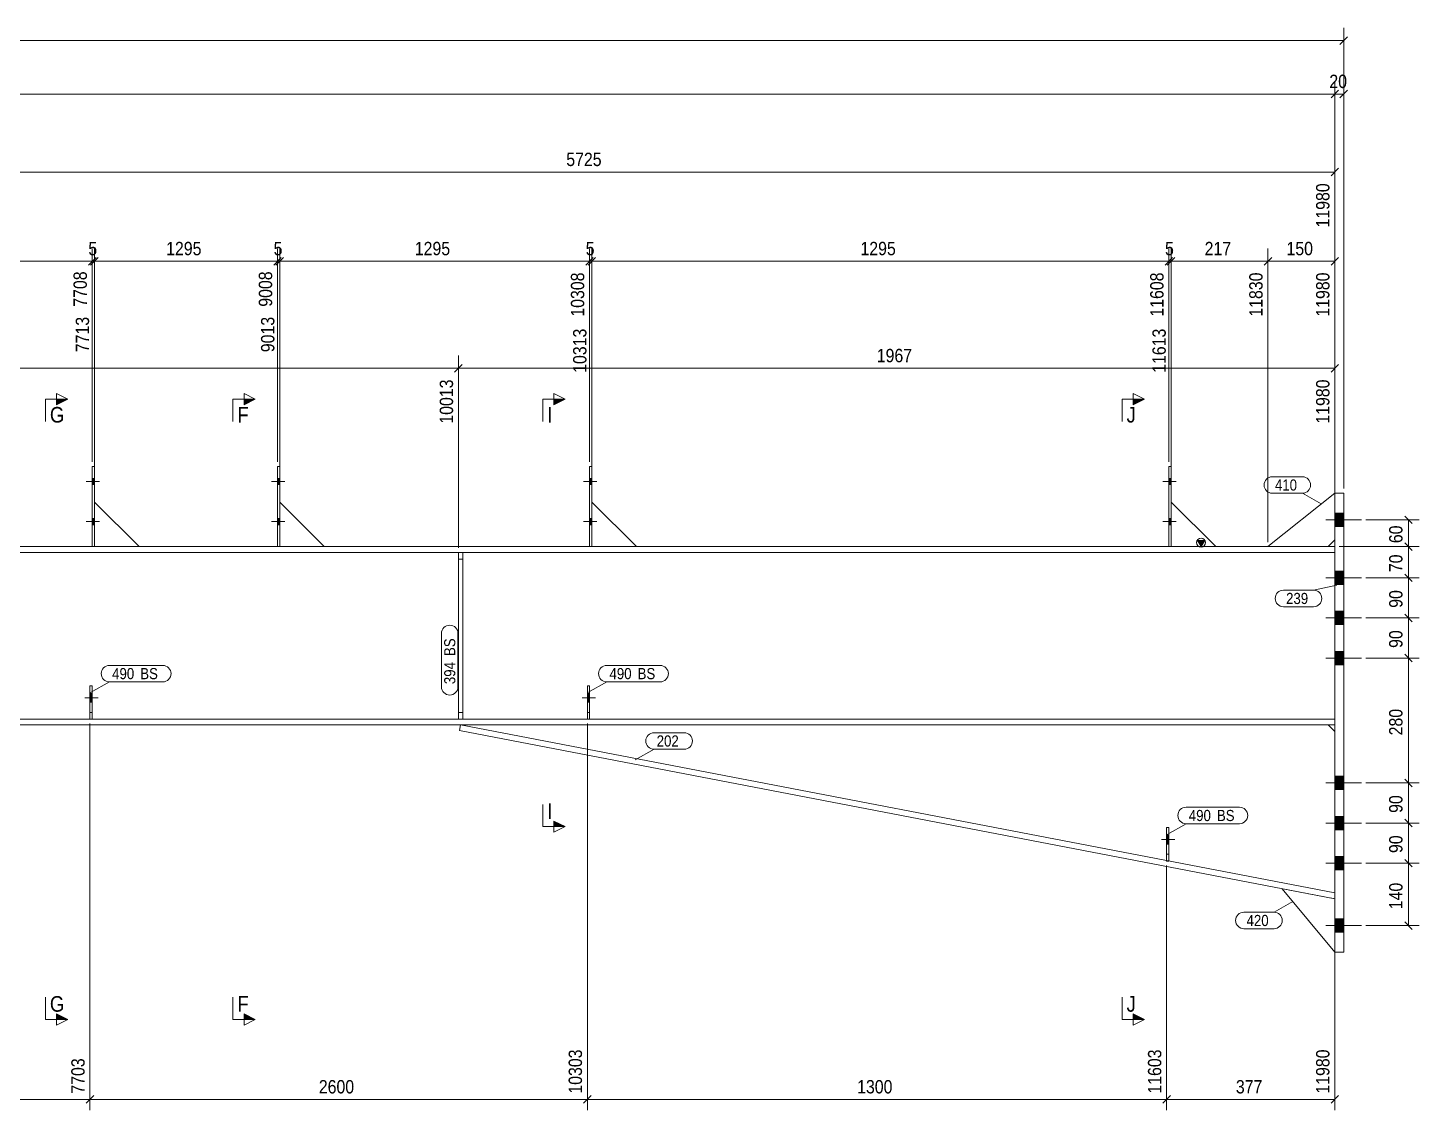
# Model space of a CAD drawing. Header units: millimetres. Extents: x 2 to 1174, y 1 to 825.
# Drawn here: x 636.3 to 948.5, y 312 to 554.8 of the extents above; entities that cross this region are included whole.
import ezdxf

# ---------------------------------------------------------------- set-up
doc = ezdxf.new("R2010")
doc.units = ezdxf.units.MM
for name, pattern in [('XKITLINE00', [0]), ('XKITLINE01', [4, 1, -1, 1, -1]), ('XKITLINE02', [4, 2, -2])]:
    doc.linetypes.add(name, pattern=pattern)
for name, color, linetype, lineweight in [('Bolt', 3, 'Continuous', 0), ('Dimensions', 7, 'Continuous', 0), ('Part', 2, 'Continuous', 0), ('PartMark', 7, 'Continuous', 0), ('Section', 6, 'Continuous', 0)]:
    doc.layers.add(name, color=color, linetype=linetype, lineweight=lineweight)
doc.styles.add('ARIAL', font='ARIAL.TTF')

# ---------------------------------------------------------------- blocks, each defined once
blk = doc.blocks.new('*A13')
at = {"layer": 'Bolt'}
for points in [[(762.31, 453.7), (762.81, 453.7), (762.81, 452.3), (762.31, 452.3)], [(762.31, 453.7), (762.81, 453.7), (762.81, 452.3), (762.31, 452.3)], [(762.31, 444.7), (762.81, 444.7), (762.81, 443.3), (762.31, 443.3)], [(762.31, 444.7), (762.81, 444.7), (762.81, 443.3), (762.31, 443.3)]]:
    blk.add_hatch(color=3, dxfattribs=at).paths.add_polyline_path(points, flags=17)
at = {"layer": 'Bolt', "color": 3, "linetype": 'XKITLINE00', "lineweight": 0}
for p, q in [((763.97, 453), (760.97, 453)), ((763.97, 453), (760.97, 453)), ((762.81, 453.7), (762.31, 453.7)), ((762.81, 453.7), (762.31, 453.7)), ((762.81, 452.3), (762.31, 452.3)), ((762.81, 452.3), (762.31, 452.3)), ((763.97, 444), (760.97, 444)), ((763.97, 444), (760.97, 444)), ((762.81, 444.7), (762.31, 444.7)), ((762.81, 444.7), (762.31, 444.7)), ((762.81, 443.3), (762.31, 443.3)), ((762.81, 443.3), (762.31, 443.3))]:
    blk.add_line(p, q, dxfattribs=at)
blk = doc.blocks.new('*A14')
at = {"layer": 'Bolt', "color": 3, "linetype": 'XKITLINE02', "lineweight": 0}
for p, q in [((893.66, 372.68), (890.66, 372.68)), ((892.31, 373.66), (891.81, 373.66)), ((892.31, 371.69), (891.81, 371.69))]:
    blk.add_line(p, q, dxfattribs=at)
blk = doc.blocks.new('*A15')
at = {"layer": 'Bolt'}
blk.add_hatch(color=3, dxfattribs=at).paths.add_polyline_path([(892.31, 371.69), (891.81, 371.69), (891.81, 373.66), (892.31, 373.66)], flags=17)
at = {"layer": 'Bolt', "color": 3, "linetype": 'XKITLINE00', "lineweight": 0}
for p, q in [((893.66, 372.68), (890.66, 372.68)), ((892.31, 373.66), (891.81, 373.66)), ((892.31, 371.69), (891.81, 371.69))]:
    blk.add_line(p, q, dxfattribs=at)
blk = doc.blocks.new('*A16')
at = {"layer": 'Bolt'}
for points in [[(892.31, 453.7), (892.81, 453.7), (892.81, 452.3), (892.31, 452.3)], [(892.31, 453.7), (892.81, 453.7), (892.81, 452.3), (892.31, 452.3)], [(892.31, 444.7), (892.81, 444.7), (892.81, 443.3), (892.31, 443.3)], [(892.31, 444.7), (892.81, 444.7), (892.81, 443.3), (892.31, 443.3)]]:
    blk.add_hatch(color=3, dxfattribs=at).paths.add_polyline_path(points, flags=17)
at = {"layer": 'Bolt', "color": 3, "linetype": 'XKITLINE00', "lineweight": 0}
for p, q in [((893.97, 453), (890.97, 453)), ((893.97, 453), (890.97, 453)), ((892.81, 453.7), (892.31, 453.7)), ((892.81, 453.7), (892.31, 453.7)), ((892.81, 452.3), (892.31, 452.3)), ((892.81, 452.3), (892.31, 452.3)), ((893.97, 444), (890.97, 444)), ((893.97, 444), (890.97, 444)), ((892.81, 444.7), (892.31, 444.7)), ((892.81, 444.7), (892.31, 444.7)), ((892.81, 443.3), (892.31, 443.3)), ((892.81, 443.3), (892.31, 443.3))]:
    blk.add_line(p, q, dxfattribs=at)
blk = doc.blocks.new('*A18')
at = {"layer": 'Part'}
blk.add_hatch(color=2, dxfattribs=at).paths.add_polyline_path([(898.74, 439.8), (900.34, 439.8), (899.54, 438.4)], flags=17)
at = {"layer": 'Part', "color": 2, "linetype": 'XKITLINE00', "lineweight": 0}
for p, q in [((676.2, 438.4), (634.4, 438.4)), ((717.78, 438.4), (676.3, 438.4)), ((929.54, 438.4), (717.88, 438.4)), ((899.54, 438.4), (898.74, 439.8)), ((898.74, 439.8), (900.34, 439.8)), ((900.34, 439.8), (899.54, 438.4)), ((676.2, 437.1), (634.4, 437.1)), ((717.78, 437.1), (676.3, 437.1)), ((929.54, 437.1), (717.88, 437.1)), ((634.4, 399.7), (676.2, 399.7)), ((676.3, 399.7), (717.78, 399.7)), ((717.88, 399.7), (929.54, 399.7)), ((634.4, 398.4), (676.2, 398.4)), ((676.3, 398.4), (717.78, 398.4)), ((717.88, 398.4), (929.54, 398.4))]:
    blk.add_line(p, q, dxfattribs=at)
at = {"layer": 'Part', "color": 7, "linetype": 'XKITLINE01', "lineweight": 0}
blk.add_line((929.54, 398.4), (929.54, 438.4), dxfattribs=at)
at = {"layer": 'Part', "color": 2, "linetype": 'XKITLINE00', "lineweight": 0}
blk.add_circle((899.54, 439.3), 1, dxfattribs=at)
blk = doc.blocks.new('*A19')
at = {"layer": 'Part', "color": 2, "linetype": 'XKITLINE00', "lineweight": 0}
for p, q in [((929.54, 450.4), (929.54, 347.4)), ((931.54, 450.4), (929.54, 450.4)), ((931.54, 347.4), (931.54, 450.4)), ((929.54, 347.4), (931.54, 347.4))]:
    blk.add_line(p, q, dxfattribs=at)
blk = doc.blocks.new('*A20')
at = {"layer": 'Part', "color": 2, "linetype": 'XKITLINE00', "lineweight": 0}
blk.add_line((917.76, 361.66), (929.54, 347.4), dxfattribs=at)
at = {"layer": 'Part', "color": 7, "linetype": 'XKITLINE01', "lineweight": 0}
for p, q in [((929.54, 359.4), (917.76, 361.66)), ((929.54, 347.4), (929.54, 359.4))]:
    blk.add_line(p, q, dxfattribs=at)
blk = doc.blocks.new('*A37')
at = {"layer": 'Part', "color": 7, "linetype": 'XKITLINE01', "lineweight": 0}
for p, q in [((650.2, 407.2), (650.2, 399.7)), ((650.7, 407.2), (650.2, 407.2)), ((650.7, 399.7), (650.7, 407.2)), ((650.2, 401.2), (650.7, 401.2)), ((650.2, 399.7), (650.7, 399.7))]:
    blk.add_line(p, q, dxfattribs=at)
blk = doc.blocks.new('*A38')
at = {"layer": 'Part', "color": 2, "linetype": 'XKITLINE00', "lineweight": 0}
for p, q in [((650.2, 399.7), (650.2, 407.2)), ((650.2, 407.2), (650.7, 407.2)), ((650.7, 407.2), (650.7, 399.7))]:
    blk.add_line(p, q, dxfattribs=at)
at = {"layer": 'Part', "color": 7, "linetype": 'XKITLINE01', "lineweight": 0}
for p, q in [((650.2, 401.2), (650.7, 401.2)), ((650.7, 399.7), (650.2, 399.7))]:
    blk.add_line(p, q, dxfattribs=at)
blk = doc.blocks.new('*A39')
at = {"layer": 'Part', "color": 2, "linetype": 'XKITLINE00', "lineweight": 0}
blk.add_line((661.2, 438.4), (651.2, 448.4), dxfattribs=at)
at = {"layer": 'Part', "color": 7, "linetype": 'XKITLINE01', "lineweight": 0}
for p, q in [((651.2, 448.4), (651.2, 438.4)), ((651.2, 438.4), (661.2, 438.4))]:
    blk.add_line(p, q, dxfattribs=at)
blk = doc.blocks.new('*A40')
at = {"layer": 'Part', "color": 2, "linetype": 'XKITLINE00', "lineweight": 0}
for p, q in [((650.7, 456.4), (651.2, 456.4)), ((650.7, 456.4), (650.7, 438.4)), ((651.2, 456.4), (651.2, 438.4))]:
    blk.add_line(p, q, dxfattribs=at)
at = {"layer": 'Part', "color": 7, "linetype": 'XKITLINE01', "lineweight": 0}
blk.add_line((651.2, 438.4), (650.7, 438.4), dxfattribs=at)
blk = doc.blocks.new('*A41')
at = {"layer": 'Part', "color": 2, "linetype": 'XKITLINE00', "lineweight": 0}
blk.add_line((702.78, 438.4), (692.78, 448.4), dxfattribs=at)
at = {"layer": 'Part', "color": 7, "linetype": 'XKITLINE01', "lineweight": 0}
for p, q in [((692.78, 448.4), (692.78, 438.4)), ((692.78, 438.4), (702.78, 438.4))]:
    blk.add_line(p, q, dxfattribs=at)
blk = doc.blocks.new('*A42')
at = {"layer": 'Part', "color": 2, "linetype": 'XKITLINE00', "lineweight": 0}
for p, q in [((692.28, 456.4), (692.78, 456.4)), ((692.28, 456.4), (692.28, 438.4)), ((692.78, 456.4), (692.78, 438.4))]:
    blk.add_line(p, q, dxfattribs=at)
at = {"layer": 'Part', "color": 7, "linetype": 'XKITLINE01', "lineweight": 0}
blk.add_line((692.78, 438.4), (692.28, 438.4), dxfattribs=at)
blk = doc.blocks.new('*A43')
at = {"layer": 'Part', "color": 7, "linetype": 'XKITLINE01', "lineweight": 0}
for p, q in [((761.81, 407.2), (761.81, 399.7)), ((762.31, 407.2), (761.81, 407.2)), ((762.31, 399.7), (762.31, 407.2)), ((761.81, 401.2), (762.31, 401.2)), ((761.81, 399.7), (762.31, 399.7))]:
    blk.add_line(p, q, dxfattribs=at)
blk = doc.blocks.new('*A44')
at = {"layer": 'Part', "color": 2, "linetype": 'XKITLINE00', "lineweight": 0}
for p, q in [((761.81, 399.7), (761.81, 407.2)), ((761.81, 407.2), (762.31, 407.2)), ((762.31, 407.2), (762.31, 399.7))]:
    blk.add_line(p, q, dxfattribs=at)
at = {"layer": 'Part', "color": 7, "linetype": 'XKITLINE01', "lineweight": 0}
for p, q in [((761.81, 401.2), (762.31, 401.2)), ((762.31, 399.7), (761.81, 399.7))]:
    blk.add_line(p, q, dxfattribs=at)
blk = doc.blocks.new('*A45')
at = {"layer": 'Part', "color": 2, "linetype": 'XKITLINE00', "lineweight": 0}
blk.add_line((772.81, 438.4), (762.81, 448.4), dxfattribs=at)
at = {"layer": 'Part', "color": 7, "linetype": 'XKITLINE01', "lineweight": 0}
for p, q in [((762.81, 448.4), (762.81, 438.4)), ((762.81, 438.4), (772.81, 438.4))]:
    blk.add_line(p, q, dxfattribs=at)
blk = doc.blocks.new('*A46')
at = {"layer": 'Part', "color": 2, "linetype": 'XKITLINE00', "lineweight": 0}
for p, q in [((762.31, 456.4), (762.81, 456.4)), ((762.31, 456.4), (762.31, 438.4)), ((762.81, 456.4), (762.81, 438.4))]:
    blk.add_line(p, q, dxfattribs=at)
at = {"layer": 'Part', "color": 7, "linetype": 'XKITLINE01', "lineweight": 0}
blk.add_line((762.81, 438.4), (762.31, 438.4), dxfattribs=at)
blk = doc.blocks.new('*A47')
at = {"layer": 'Part', "color": 7, "linetype": 'XKITLINE01', "lineweight": 0}
for p, q in [((891.81, 375.38), (891.81, 367.88)), ((892.31, 375.38), (891.81, 375.38)), ((892.31, 367.88), (892.31, 375.38)), ((891.81, 369.38), (892.31, 369.38)), ((891.81, 367.88), (892.31, 367.88))]:
    blk.add_line(p, q, dxfattribs=at)
blk = doc.blocks.new('*A48')
at = {"layer": 'Part', "color": 2, "linetype": 'XKITLINE00', "lineweight": 0}
for p, q in [((892.31, 375.38), (891.81, 375.38)), ((891.81, 375.38), (891.81, 367.97)), ((892.31, 375.38), (892.31, 367.88))]:
    blk.add_line(p, q, dxfattribs=at)
at = {"layer": 'Part', "color": 7, "linetype": 'XKITLINE01', "lineweight": 0}
for p, q in [((891.81, 369.38), (892.31, 369.38)), ((891.81, 367.88), (891.81, 367.97)), ((892.31, 367.88), (891.81, 367.88))]:
    blk.add_line(p, q, dxfattribs=at)
blk = doc.blocks.new('*A49')
at = {"layer": 'Part', "color": 2, "linetype": 'XKITLINE00', "lineweight": 0}
blk.add_line((902.81, 438.4), (892.81, 448.4), dxfattribs=at)
at = {"layer": 'Part', "color": 7, "linetype": 'XKITLINE01', "lineweight": 0}
for p, q in [((892.81, 448.4), (892.81, 438.4)), ((892.81, 438.4), (902.81, 438.4))]:
    blk.add_line(p, q, dxfattribs=at)
blk = doc.blocks.new('*A50')
at = {"layer": 'Part', "color": 2, "linetype": 'XKITLINE00', "lineweight": 0}
for p, q in [((892.31, 456.4), (892.81, 456.4)), ((892.31, 456.4), (892.31, 438.4)), ((892.81, 456.4), (892.81, 438.4))]:
    blk.add_line(p, q, dxfattribs=at)
at = {"layer": 'Part', "color": 7, "linetype": 'XKITLINE01', "lineweight": 0}
blk.add_line((892.81, 438.4), (892.31, 438.4), dxfattribs=at)
blk = doc.blocks.new('*A51')
at = {"layer": 'Part', "color": 7, "linetype": 'XKITLINE01', "lineweight": 0}
for p, q in [((732.88, 399.7), (732.88, 437.1)), ((732.88, 437.1), (733.88, 437.1)), ((732.88, 435.6), (733.88, 435.6)), ((733.88, 437.1), (733.88, 399.7)), ((733.88, 401.2), (732.88, 401.2)), ((733.88, 399.7), (732.88, 399.7))]:
    blk.add_line(p, q, dxfattribs=at)
blk = doc.blocks.new('*A52')
at = {"layer": 'Part', "color": 2, "linetype": 'XKITLINE00', "lineweight": 0}
for p, q in [((732.88, 399.7), (732.88, 437.1)), ((733.88, 399.7), (733.88, 437.1))]:
    blk.add_line(p, q, dxfattribs=at)
at = {"layer": 'Part', "color": 7, "linetype": 'XKITLINE01', "lineweight": 0}
for p, q in [((732.88, 437.1), (733.88, 437.1)), ((732.88, 435.6), (733.88, 435.6)), ((732.88, 401.2), (733.88, 401.2)), ((732.88, 399.7), (733.88, 399.7))]:
    blk.add_line(p, q, dxfattribs=at)
blk = doc.blocks.new('*A53')
at = {"layer": 'Part', "color": 2, "linetype": 'XKITLINE00', "lineweight": 0}
for p, q in [((733.37, 398.4), (733.13, 397.12)), ((929.54, 359.4), (733.13, 397.12)), ((929.54, 360.72), (733.37, 398.4)), ((929.54, 396.94), (928.08, 398.4))]:
    blk.add_line(p, q, dxfattribs=at)
at = {"layer": 'Part', "color": 7, "linetype": 'XKITLINE01', "lineweight": 0}
for p, q in [((733.37, 398.4), (928.08, 398.4)), ((929.54, 396.94), (929.54, 359.4))]:
    blk.add_line(p, q, dxfattribs=at)
blk = doc.blocks.new('*A54')
at = {"layer": 'Part', "color": 2, "linetype": 'XKITLINE00', "lineweight": 0}
for p, q in [((929.54, 450.4), (914.54, 438.4)), ((928.04, 438.4), (929.54, 439.9))]:
    blk.add_line(p, q, dxfattribs=at)
at = {"layer": 'Part', "color": 7, "linetype": 'XKITLINE01', "lineweight": 0}
for p, q in [((929.54, 439.9), (929.54, 450.4)), ((914.54, 438.4), (928.04, 438.4))]:
    blk.add_line(p, q, dxfattribs=at)
blk = doc.blocks.new('*A62')
at = {"layer": 'Bolt'}
for points in [[(931.54, 442.9), (929.54, 442.9), (929.54, 445.9), (931.54, 445.9)], [(931.54, 442.9), (929.54, 442.9), (929.54, 445.9), (931.54, 445.9)], [(931.54, 429.9), (929.54, 429.9), (929.54, 432.9), (931.54, 432.9)], [(931.54, 429.9), (929.54, 429.9), (929.54, 432.9), (931.54, 432.9)], [(931.54, 420.9), (929.54, 420.9), (929.54, 423.9), (931.54, 423.9)], [(931.54, 420.9), (929.54, 420.9), (929.54, 423.9), (931.54, 423.9)], [(931.54, 411.9), (929.54, 411.9), (929.54, 414.9), (931.54, 414.9)], [(931.54, 411.9), (929.54, 411.9), (929.54, 414.9), (931.54, 414.9)], [(931.54, 383.9), (929.54, 383.9), (929.54, 386.9), (931.54, 386.9)], [(931.54, 383.9), (929.54, 383.9), (929.54, 386.9), (931.54, 386.9)], [(931.54, 374.9), (929.54, 374.9), (929.54, 377.9), (931.54, 377.9)], [(931.54, 374.9), (929.54, 374.9), (929.54, 377.9), (931.54, 377.9)], [(931.54, 365.9), (929.54, 365.9), (929.54, 368.9), (931.54, 368.9)], [(931.54, 365.9), (929.54, 365.9), (929.54, 368.9), (931.54, 368.9)], [(931.54, 351.9), (929.54, 351.9), (929.54, 354.9), (931.54, 354.9)], [(931.54, 351.9), (929.54, 351.9), (929.54, 354.9), (931.54, 354.9)]]:
    blk.add_hatch(color=3, dxfattribs=at).paths.add_polyline_path(points, flags=17)
at = {"layer": 'Bolt', "color": 3, "linetype": 'XKITLINE00', "lineweight": 0}
for p, q in [((927.54, 444.4), (935.54, 444.4)), ((927.54, 444.4), (935.54, 444.4)), ((929.54, 445.9), (931.54, 445.9)), ((929.54, 445.9), (931.54, 445.9)), ((929.54, 442.9), (931.54, 442.9)), ((929.54, 442.9), (931.54, 442.9)), ((927.54, 431.4), (935.54, 431.4)), ((927.54, 431.4), (935.54, 431.4)), ((929.54, 432.9), (931.54, 432.9)), ((929.54, 432.9), (931.54, 432.9)), ((929.54, 429.9), (931.54, 429.9)), ((929.54, 429.9), (931.54, 429.9)), ((927.54, 422.4), (935.54, 422.4)), ((927.54, 422.4), (935.54, 422.4)), ((929.54, 423.9), (931.54, 423.9)), ((929.54, 423.9), (931.54, 423.9)), ((929.54, 420.9), (931.54, 420.9)), ((929.54, 420.9), (931.54, 420.9)), ((927.54, 413.4), (935.54, 413.4)), ((927.54, 413.4), (935.54, 413.4)), ((929.54, 414.9), (931.54, 414.9)), ((929.54, 414.9), (931.54, 414.9)), ((929.54, 411.9), (931.54, 411.9)), ((929.54, 411.9), (931.54, 411.9)), ((927.54, 385.4), (935.54, 385.4)), ((927.54, 385.4), (935.54, 385.4)), ((929.54, 386.9), (931.54, 386.9)), ((929.54, 386.9), (931.54, 386.9)), ((929.54, 383.9), (931.54, 383.9)), ((929.54, 383.9), (931.54, 383.9)), ((929.54, 377.9), (931.54, 377.9)), ((929.54, 377.9), (931.54, 377.9)), ((927.54, 376.4), (935.54, 376.4)), ((927.54, 376.4), (935.54, 376.4)), ((929.54, 374.9), (931.54, 374.9)), ((929.54, 374.9), (931.54, 374.9)), ((929.54, 368.9), (931.54, 368.9)), ((929.54, 368.9), (931.54, 368.9)), ((927.54, 367.4), (935.54, 367.4)), ((927.54, 367.4), (935.54, 367.4)), ((929.54, 365.9), (931.54, 365.9)), ((929.54, 365.9), (931.54, 365.9)), ((927.54, 353.4), (935.54, 353.4)), ((927.54, 353.4), (935.54, 353.4)), ((929.54, 354.9), (931.54, 354.9)), ((929.54, 354.9), (931.54, 354.9)), ((929.54, 351.9), (931.54, 351.9)), ((929.54, 351.9), (931.54, 351.9))]:
    blk.add_line(p, q, dxfattribs=at)
blk = doc.blocks.new('*A74')
at = {"layer": 'Bolt', "color": 3, "linetype": 'XKITLINE02', "lineweight": 0}
for p, q in [((652.05, 404.5), (649.05, 404.5)), ((650.7, 405.48), (650.2, 405.48)), ((650.7, 403.52), (650.2, 403.52))]:
    blk.add_line(p, q, dxfattribs=at)
blk = doc.blocks.new('*A75')
at = {"layer": 'Bolt'}
blk.add_hatch(color=3, dxfattribs=at).paths.add_polyline_path([(650.7, 403.52), (650.2, 403.52), (650.2, 405.48), (650.7, 405.48)], flags=17)
at = {"layer": 'Bolt', "color": 3, "linetype": 'XKITLINE00', "lineweight": 0}
for p, q in [((652.05, 404.5), (649.05, 404.5)), ((650.7, 405.48), (650.2, 405.48)), ((650.7, 403.52), (650.2, 403.52))]:
    blk.add_line(p, q, dxfattribs=at)
blk = doc.blocks.new('*A76')
at = {"layer": 'Bolt'}
for points in [[(650.7, 453.7), (651.2, 453.7), (651.2, 452.3), (650.7, 452.3)], [(650.7, 453.7), (651.2, 453.7), (651.2, 452.3), (650.7, 452.3)], [(650.7, 444.7), (651.2, 444.7), (651.2, 443.3), (650.7, 443.3)], [(650.7, 444.7), (651.2, 444.7), (651.2, 443.3), (650.7, 443.3)]]:
    blk.add_hatch(color=3, dxfattribs=at).paths.add_polyline_path(points, flags=17)
at = {"layer": 'Bolt', "color": 3, "linetype": 'XKITLINE00', "lineweight": 0}
for p, q in [((652.36, 453), (649.36, 453)), ((652.36, 453), (649.36, 453)), ((651.2, 453.7), (650.7, 453.7)), ((651.2, 453.7), (650.7, 453.7)), ((651.2, 452.3), (650.7, 452.3)), ((651.2, 452.3), (650.7, 452.3)), ((652.36, 444), (649.36, 444)), ((652.36, 444), (649.36, 444)), ((651.2, 444.7), (650.7, 444.7)), ((651.2, 444.7), (650.7, 444.7)), ((651.2, 443.3), (650.7, 443.3)), ((651.2, 443.3), (650.7, 443.3))]:
    blk.add_line(p, q, dxfattribs=at)
blk = doc.blocks.new('*A77')
at = {"layer": 'Bolt'}
for points in [[(692.28, 453.7), (692.78, 453.7), (692.78, 452.3), (692.28, 452.3)], [(692.28, 453.7), (692.78, 453.7), (692.78, 452.3), (692.28, 452.3)], [(692.28, 444.7), (692.78, 444.7), (692.78, 443.3), (692.28, 443.3)], [(692.28, 444.7), (692.78, 444.7), (692.78, 443.3), (692.28, 443.3)]]:
    blk.add_hatch(color=3, dxfattribs=at).paths.add_polyline_path(points, flags=17)
at = {"layer": 'Bolt', "color": 3, "linetype": 'XKITLINE00', "lineweight": 0}
for p, q in [((693.94, 453), (690.94, 453)), ((693.94, 453), (690.94, 453)), ((692.78, 453.7), (692.28, 453.7)), ((692.78, 453.7), (692.28, 453.7)), ((692.78, 452.3), (692.28, 452.3)), ((692.78, 452.3), (692.28, 452.3)), ((693.94, 444), (690.94, 444)), ((693.94, 444), (690.94, 444)), ((692.78, 444.7), (692.28, 444.7)), ((692.78, 444.7), (692.28, 444.7)), ((692.78, 443.3), (692.28, 443.3)), ((692.78, 443.3), (692.28, 443.3))]:
    blk.add_line(p, q, dxfattribs=at)
blk = doc.blocks.new('*A78')
at = {"layer": 'Bolt', "color": 3, "linetype": 'XKITLINE02', "lineweight": 0}
for p, q in [((763.66, 404.5), (760.66, 404.5)), ((762.31, 405.48), (761.81, 405.48)), ((762.31, 403.52), (761.81, 403.52))]:
    blk.add_line(p, q, dxfattribs=at)
blk = doc.blocks.new('*A79')
at = {"layer": 'Bolt'}
blk.add_hatch(color=3, dxfattribs=at).paths.add_polyline_path([(762.31, 403.52), (761.81, 403.52), (761.81, 405.48), (762.31, 405.48)], flags=17)
at = {"layer": 'Bolt', "color": 3, "linetype": 'XKITLINE00', "lineweight": 0}
for p, q in [((763.66, 404.5), (760.66, 404.5)), ((762.31, 405.48), (761.81, 405.48)), ((762.31, 403.52), (761.81, 403.52))]:
    blk.add_line(p, q, dxfattribs=at)
blk = doc.blocks.new('*A225')
at = {"layer": 'Dimensions', "color": 7, "linetype": 'XKITLINE00', "lineweight": 0}
for p, q in [((932.39, 552.75), (930.69, 551.05)), ((931.54, 451.4), (931.54, 554.75)), ((95.02, 551.9), (931.54, 551.9))]:
    blk.add_line(p, q, dxfattribs=at)
at = {"layer": 'Dimensions', "color": 3}
blk.add_point((931.54, 551.9), dxfattribs=at)
blk = doc.blocks.new('*A231')
at = {"layer": 'Dimensions', "color": 7, "linetype": 'XKITLINE00', "lineweight": 0}
for p, q in [((930.39, 540.75), (928.69, 539.05)), ((929.54, 439.4), (929.54, 542.75)), ((106.08, 539.9), (929.54, 539.9))]:
    blk.add_line(p, q, dxfattribs=at)
at = {"layer": 'Dimensions', "color": 3}
blk.add_point((929.54, 539.9), dxfattribs=at)
blk = doc.blocks.new('*A232')
at = {"layer": 'Dimensions', "color": 7, "linetype": 'XKITLINE00', "lineweight": 0}
for p, q in [((732.88, 438.1), (732.88, 481.25)), ((929.54, 439.4), (929.54, 481.25)), ((733.73, 479.25), (732.03, 477.55)), ((732.88, 478.4), (929.54, 478.4)), ((930.39, 479.25), (928.69, 477.55))]:
    blk.add_line(p, q, dxfattribs=at)
at = {"layer": 'Dimensions', "color": 3}
for p in [(732.88, 478.4), (929.54, 478.4)]:
    blk.add_point(p, dxfattribs=at)
at = {"layer": 'Dimensions', "color": 3, "style": 'ARIAL', "width": 0.85}
blk.add_text('1967', height=3, dxfattribs=at).set_placement((826.76, 479.75))
blk.add_text('11980', height=3, rotation=90.0002, dxfattribs=at).set_placement((928.34, 465.97))
blk = doc.blocks.new('*A233')
at = {"layer": 'Dimensions', "color": 7, "linetype": 'XKITLINE00', "lineweight": 0}
for p, q in [((929.54, 439.4), (929.54, 525.25)), ((593.51, 522.4), (929.54, 522.4)), ((930.39, 523.25), (928.69, 521.55))]:
    blk.add_line(p, q, dxfattribs=at)
at = {"layer": 'Dimensions', "color": 3}
blk.add_point((929.54, 522.4), dxfattribs=at)
at = {"layer": 'Dimensions', "color": 3, "style": 'ARIAL', "width": 0.85}
blk.add_text('5725', height=3, dxfattribs=at).set_placement((757.08, 523.75))
blk.add_text('11980', height=3, rotation=90.0002, dxfattribs=at).set_placement((928.34, 509.97))
blk = doc.blocks.new('*A234')
at = {"layer": 'Dimensions', "color": 7, "linetype": 'XKITLINE00', "lineweight": 0}
for p, q in [((650.2, 398.7), (650.2, 312)), ((761.81, 398.7), (761.81, 312)), ((651.05, 315.25), (649.35, 313.55)), ((650.2, 314.4), (761.81, 314.4)), ((762.65, 315.25), (760.96, 313.55))]:
    blk.add_line(p, q, dxfattribs=at)
at = {"layer": 'Dimensions', "color": 3}
for p in [(650.2, 314.4), (761.81, 314.4)]:
    blk.add_point(p, dxfattribs=at)
at = {"layer": 'Dimensions', "color": 3, "style": 'ARIAL', "width": 0.85}
blk.add_text('10303', height=3, rotation=90.0002, dxfattribs=at).set_placement((760.61, 315.7))
blk.add_text('2600', height=3, dxfattribs=at).set_placement((701.55, 315.75))
blk = doc.blocks.new('*A235')
at = {"layer": 'Dimensions', "color": 7, "linetype": 'XKITLINE00', "lineweight": 0}
for p, q in [((693.63, 503.25), (691.93, 501.55)), ((692.78, 449.4), (692.78, 505.25)), ((763.15, 503.25), (761.46, 501.55)), ((762.31, 457.4), (762.31, 505.25)), ((692.78, 502.4), (762.31, 502.4))]:
    blk.add_line(p, q, dxfattribs=at)
at = {"layer": 'Dimensions', "color": 3}
for p in [(692.78, 502.4), (762.31, 502.4)]:
    blk.add_point(p, dxfattribs=at)
at = {"layer": 'Dimensions', "color": 3, "style": 'ARIAL', "width": 0.85}
blk.add_text('1295', height=3, dxfattribs=at).set_placement((723.09, 503.75))
blk.add_text('10308', height=3, rotation=90.0002, dxfattribs=at).set_placement((761.11, 489.97))
blk = doc.blocks.new('*A236')
at = {"layer": 'Dimensions', "color": 7, "linetype": 'XKITLINE00', "lineweight": 0}
for p, q in [((930.54, 438.4), (948.48, 438.4)), ((945.23, 439.25), (946.92, 437.55)), ((946.08, 431.4), (946.08, 438.4)), ((936.54, 431.4), (948.48, 431.4)), ((945.23, 432.25), (946.92, 430.55))]:
    blk.add_line(p, q, dxfattribs=at)
at = {"layer": 'Dimensions', "color": 3}
for p in [(946.08, 438.4), (946.08, 431.4)]:
    blk.add_point(p, dxfattribs=at)
at = {"layer": 'Dimensions', "color": 3, "style": 'ARIAL', "width": 0.85}
blk.add_text('70', height=3, rotation=90.0002, dxfattribs=at).set_placement((944.73, 432.67))
blk = doc.blocks.new('*A237')
at = {"layer": 'Dimensions', "color": 7, "linetype": 'XKITLINE00', "lineweight": 0}
for p, q in [((936.54, 444.4), (948.48, 444.4)), ((945.23, 445.25), (946.92, 443.55)), ((946.08, 438.4), (946.08, 444.4)), ((930.54, 438.4), (948.48, 438.4)), ((945.23, 439.25), (946.92, 437.55))]:
    blk.add_line(p, q, dxfattribs=at)
at = {"layer": 'Dimensions', "color": 3}
for p in [(946.08, 444.4), (946.08, 438.4)]:
    blk.add_point(p, dxfattribs=at)
at = {"layer": 'Dimensions', "color": 3, "style": 'ARIAL', "width": 0.85}
blk.add_text('60', height=3, rotation=90.0002, dxfattribs=at).set_placement((944.73, 439.17))
blk = doc.blocks.new('*A243')
at = {"layer": 'PartMark', "color": 7, "linetype": 'XKITLINE00', "lineweight": 0}
for p, q in [((915.51, 454.06), (922.27, 454.06)), ((915.51, 450.36), (922.27, 450.36)), ((926.51, 447.97), (922.27, 450.36))]:
    blk.add_line(p, q, dxfattribs=at)
for centre, start, end in [((915.51, 452.21), 90, 270), ((922.27, 452.21), 270, 90)]:
    blk.add_arc(centre, 1.85, start, end, dxfattribs=at)
at = {"layer": 'PartMark', "color": 3, "style": 'ARIAL', "width": 0.85}
blk.add_text('410', height=2.5, dxfattribs=at).set_placement((916.11, 450.96))
blk = doc.blocks.new('*A244')
at = {"layer": 'PartMark', "color": 7, "linetype": 'XKITLINE00', "lineweight": 0}
for p, q in [((776.77, 396.65), (783.54, 396.65)), ((772.53, 390.55), (776.77, 392.95)), ((776.77, 392.95), (783.54, 392.95))]:
    blk.add_line(p, q, dxfattribs=at)
for centre, start, end in [((776.77, 394.8), 90, 270), ((783.54, 394.8), 270, 90)]:
    blk.add_arc(centre, 1.85, start, end, dxfattribs=at)
at = {"layer": 'PartMark', "color": 3, "style": 'ARIAL', "width": 0.85}
blk.add_text('202', height=2.5, dxfattribs=at).set_placement((777.37, 393.55))
blk = doc.blocks.new('*A245')
at = {"layer": 'PartMark', "color": 7, "linetype": 'XKITLINE00', "lineweight": 0}
for p, q in [((909.14, 356.39), (915.9, 356.39)), ((920.14, 358.78), (915.9, 356.39)), ((909.14, 352.69), (915.9, 352.69))]:
    blk.add_line(p, q, dxfattribs=at)
for centre, start, end in [((909.14, 354.54), 90, 270), ((915.9, 354.54), 270, 90)]:
    blk.add_arc(centre, 1.85, start, end, dxfattribs=at)
at = {"layer": 'PartMark', "color": 3, "style": 'ARIAL', "width": 0.85}
blk.add_text('420', height=2.5, dxfattribs=at).set_placement((909.74, 353.29))
blk = doc.blocks.new('*A246')
at = {"layer": 'PartMark', "color": 7, "linetype": 'XKITLINE00', "lineweight": 0}
for p, q in [((918.01, 428.62), (924.78, 428.62)), ((929.97, 429.77), (924.78, 428.62)), ((918.01, 424.92), (924.78, 424.92))]:
    blk.add_line(p, q, dxfattribs=at)
for centre, start, end in [((918.01, 426.77), 90, 270), ((924.78, 426.77), 270, 90)]:
    blk.add_arc(centre, 1.85, start, end, dxfattribs=at)
at = {"layer": 'PartMark', "color": 3, "style": 'ARIAL', "width": 0.85}
blk.add_text('239', height=2.5, dxfattribs=at).set_placement((918.61, 425.52))
blk = doc.blocks.new('*A250')
at = {"layer": 'PartMark', "color": 7, "linetype": 'XKITLINE00', "lineweight": 0}
for p, q in [((896.18, 379.94), (908.14, 379.94)), ((891.93, 373.85), (896.18, 376.24)), ((896.18, 376.24), (908.14, 376.24))]:
    blk.add_line(p, q, dxfattribs=at)
for centre, start, end in [((896.18, 378.09), 90, 270), ((908.14, 378.09), 270, 90)]:
    blk.add_arc(centre, 1.85, start, end, dxfattribs=at)
at = {"layer": 'PartMark', "color": 3, "style": 'ARIAL', "width": 0.85}
for s, p in [('490', (896.78, 376.84)), ('BS', (903.09, 376.84))]:
    blk.add_text(s, height=2.5, dxfattribs=at).set_placement(p)
blk = doc.blocks.new('*A251')
at = {"layer": 'PartMark', "color": 7, "linetype": 'XKITLINE00', "lineweight": 0}
for p, q in [((766.18, 411.76), (778.14, 411.76)), ((761.93, 405.67), (766.18, 408.06)), ((766.18, 408.06), (778.14, 408.06))]:
    blk.add_line(p, q, dxfattribs=at)
for centre, start, end in [((766.18, 409.91), 90, 270), ((778.14, 409.91), 270, 90)]:
    blk.add_arc(centre, 1.85, start, end, dxfattribs=at)
at = {"layer": 'PartMark', "color": 3, "style": 'ARIAL', "width": 0.85}
for s, p in [('490', (766.78, 408.66)), ('BS', (773.09, 408.66))]:
    blk.add_text(s, height=2.5, dxfattribs=at).set_placement(p)
blk = doc.blocks.new('*A252')
at = {"layer": 'PartMark', "color": 7, "linetype": 'XKITLINE00', "lineweight": 0}
for p, q in [((729.08, 406.95), (729.08, 418.91)), ((732.78, 406.95), (732.78, 418.91))]:
    blk.add_line(p, q, dxfattribs=at)
for centre, start, end in [((730.93, 418.91), 0, 180), ((730.93, 406.95), 180, 0)]:
    blk.add_arc(centre, 1.85, start, end, dxfattribs=at)
at = {"layer": 'PartMark', "color": 3, "style": 'ARIAL', "width": 0.85}
for s, p in [('BS', (732.18, 413.86)), ('394', (732.18, 407.55))]:
    blk.add_text(s, height=2.5, rotation=90.0002, dxfattribs=at).set_placement(p)
blk = doc.blocks.new('*A253')
at = {"layer": 'PartMark', "color": 7, "linetype": 'XKITLINE00', "lineweight": 0}
for p, q in [((654.57, 411.76), (666.53, 411.76)), ((650.33, 405.67), (654.57, 408.06)), ((654.57, 408.06), (666.53, 408.06))]:
    blk.add_line(p, q, dxfattribs=at)
for centre, start, end in [((654.57, 409.91), 90, 270), ((666.53, 409.91), 270, 90)]:
    blk.add_arc(centre, 1.85, start, end, dxfattribs=at)
at = {"layer": 'PartMark', "color": 3, "style": 'ARIAL', "width": 0.85}
for s, p in [('490', (655.17, 408.66)), ('BS', (661.48, 408.66))]:
    blk.add_text(s, height=2.5, dxfattribs=at).set_placement(p)
blk = doc.blocks.new('*A262')
at = {"layer": 'Section'}
for points in [[(884.31, 471.47), (886.81, 471.47), (884.31, 470.22)], [(884.31, 333.58), (886.81, 332.33), (884.31, 332.33)]]:
    blk.add_hatch(color=3, dxfattribs=at).paths.add_polyline_path(points, flags=17)
at = {"layer": 'Section', "color": 1, "linetype": 'XKITLINE00', "lineweight": 0}
for p, q in [((881.81, 471.47), (881.81, 466.47)), ((881.81, 471.47), (886.81, 471.47)), ((881.81, 332.33), (881.81, 337.33)), ((881.81, 332.33), (886.81, 332.33))]:
    blk.add_line(p, q, dxfattribs=at)
at = {"layer": 'Section', "color": 3, "linetype": 'XKITLINE00', "lineweight": 0}
for p, q in [((884.31, 470.22), (884.31, 472.72)), ((884.31, 472.72), (886.81, 471.47)), ((886.81, 471.47), (884.31, 470.22)), ((886.81, 332.33), (884.31, 333.58)), ((884.31, 333.58), (884.31, 331.08)), ((886.81, 332.33), (884.31, 331.08))]:
    blk.add_line(p, q, dxfattribs=at)
at = {"layer": 'Section', "color": 7, "style": 'ARIAL', "width": 0.85}
for p in [(882.81, 466.22), (882.81, 334.08)]:
    blk.add_text('J', height=3.5, dxfattribs=at).set_placement(p)
blk = doc.blocks.new('*A264')
at = {"layer": 'Section'}
for points in [[(754.31, 471.47), (756.81, 471.47), (754.31, 470.22)], [(754.31, 376.84), (756.81, 375.59), (754.31, 375.59)]]:
    blk.add_hatch(color=3, dxfattribs=at).paths.add_polyline_path(points, flags=17)
at = {"layer": 'Section', "color": 1, "linetype": 'XKITLINE00', "lineweight": 0}
for p, q in [((751.81, 471.47), (751.81, 466.47)), ((751.81, 471.47), (756.81, 471.47)), ((751.81, 375.59), (751.81, 380.59)), ((751.81, 375.59), (756.81, 375.59))]:
    blk.add_line(p, q, dxfattribs=at)
at = {"layer": 'Section', "color": 3, "linetype": 'XKITLINE00', "lineweight": 0}
for p, q in [((754.31, 470.22), (754.31, 472.72)), ((754.31, 472.72), (756.81, 471.47)), ((756.81, 471.47), (754.31, 470.22)), ((756.81, 375.59), (754.31, 376.84)), ((754.31, 376.84), (754.31, 374.34)), ((756.81, 375.59), (754.31, 374.34))]:
    blk.add_line(p, q, dxfattribs=at)
at = {"layer": 'Section', "color": 7, "style": 'ARIAL', "width": 0.85}
for p in [(752.81, 466.22), (752.81, 377.34)]:
    blk.add_text('I', height=3.5, dxfattribs=at).set_placement(p)
blk = doc.blocks.new('*A265')
at = {"layer": 'Section'}
for points in [[(684.78, 471.47), (687.28, 471.47), (684.78, 470.22)], [(684.78, 333.58), (687.28, 332.33), (684.78, 332.33)]]:
    blk.add_hatch(color=3, dxfattribs=at).paths.add_polyline_path(points, flags=17)
at = {"layer": 'Section', "color": 1, "linetype": 'XKITLINE00', "lineweight": 0}
for p, q in [((682.28, 471.47), (682.28, 466.47)), ((682.28, 471.47), (687.28, 471.47)), ((682.28, 332.33), (682.28, 337.33)), ((682.28, 332.33), (687.28, 332.33))]:
    blk.add_line(p, q, dxfattribs=at)
at = {"layer": 'Section', "color": 3, "linetype": 'XKITLINE00', "lineweight": 0}
for p, q in [((684.78, 470.22), (684.78, 472.72)), ((684.78, 472.72), (687.28, 471.47)), ((687.28, 471.47), (684.78, 470.22)), ((687.28, 332.33), (684.78, 333.58)), ((684.78, 333.58), (684.78, 331.08)), ((687.28, 332.33), (684.78, 331.08))]:
    blk.add_line(p, q, dxfattribs=at)
at = {"layer": 'Section', "color": 7, "style": 'ARIAL', "width": 0.85}
for p in [(683.28, 466.22), (683.28, 334.08)]:
    blk.add_text('F', height=3.5, dxfattribs=at).set_placement(p)
blk = doc.blocks.new('*A266')
at = {"layer": 'Section'}
for points in [[(642.7, 471.47), (645.2, 471.47), (642.7, 470.22)], [(642.7, 333.58), (645.2, 332.33), (642.7, 332.33)]]:
    blk.add_hatch(color=3, dxfattribs=at).paths.add_polyline_path(points, flags=17)
at = {"layer": 'Section', "color": 1, "linetype": 'XKITLINE00', "lineweight": 0}
for p, q in [((640.2, 471.47), (640.2, 466.47)), ((640.2, 471.47), (645.2, 471.47)), ((640.2, 332.33), (640.2, 337.33)), ((640.2, 332.33), (645.2, 332.33))]:
    blk.add_line(p, q, dxfattribs=at)
at = {"layer": 'Section', "color": 3, "linetype": 'XKITLINE00', "lineweight": 0}
for p, q in [((642.7, 470.22), (642.7, 472.72)), ((642.7, 472.72), (645.2, 471.47)), ((645.2, 471.47), (642.7, 470.22)), ((645.2, 332.33), (642.7, 333.58)), ((642.7, 333.58), (642.7, 331.08)), ((645.2, 332.33), (642.7, 331.08))]:
    blk.add_line(p, q, dxfattribs=at)
at = {"layer": 'Section', "color": 7, "style": 'ARIAL', "width": 0.85}
for p in [(641.2, 466.22), (641.2, 334.08)]:
    blk.add_text('G', height=3.5, dxfattribs=at).set_placement(p)
blk = doc.blocks.new('*A270')
at = {"layer": 'Dimensions', "color": 7, "linetype": 'XKITLINE00', "lineweight": 0}
for p, q in [((452.13, 438.1), (452.13, 481.25)), ((732.88, 438.1), (732.88, 481.25)), ((452.98, 479.25), (451.29, 477.55)), ((452.13, 478.4), (732.88, 478.4)), ((733.73, 479.25), (732.03, 477.55))]:
    blk.add_line(p, q, dxfattribs=at)
at = {"layer": 'Dimensions', "color": 3}
for p in [(452.13, 478.4), (732.88, 478.4)]:
    blk.add_point(p, dxfattribs=at)
at = {"layer": 'Dimensions', "color": 3, "style": 'ARIAL', "width": 0.85}
blk.add_text('6553', height=3, dxfattribs=at).set_placement((588.06, 479.75))
blk.add_text('10013', height=3, rotation=90.0002, dxfattribs=at).set_placement((731.68, 465.97))
blk = doc.blocks.new('*A277')
at = {"layer": 'Dimensions', "color": 7, "linetype": 'XKITLINE00', "lineweight": 0}
for p, q in [((525.61, 398.7), (525.61, 312)), ((650.2, 398.7), (650.2, 312)), ((526.46, 315.25), (524.77, 313.55)), ((525.61, 314.4), (650.2, 314.4)), ((651.05, 315.25), (649.35, 313.55))]:
    blk.add_line(p, q, dxfattribs=at)
at = {"layer": 'Dimensions', "color": 3}
for p in [(525.61, 314.4), (650.2, 314.4)]:
    blk.add_point(p, dxfattribs=at)
at = {"layer": 'Dimensions', "color": 3, "style": 'ARIAL', "width": 0.85}
blk.add_text('7703', height=3, rotation=90.0002, dxfattribs=at).set_placement((649, 315.7))
blk.add_text('2600', height=3, dxfattribs=at).set_placement((583.46, 315.75))
blk = doc.blocks.new('*A288')
at = {"layer": 'Dimensions', "color": 7, "linetype": 'XKITLINE00', "lineweight": 0}
for p, q in [((610.15, 503.25), (608.45, 501.55)), ((609.3, 449.4), (609.3, 505.25)), ((651.55, 503.25), (649.85, 501.55)), ((650.7, 457.4), (650.7, 505.25)), ((609.3, 502.4), (650.7, 502.4))]:
    blk.add_line(p, q, dxfattribs=at)
at = {"layer": 'Dimensions', "color": 3}
for p in [(609.3, 502.4), (650.7, 502.4)]:
    blk.add_point(p, dxfattribs=at)
at = {"layer": 'Dimensions', "color": 3, "style": 'ARIAL', "width": 0.85}
blk.add_text('1295', height=3, dxfattribs=at).set_placement((625.55, 503.75))
blk.add_text('7708', height=3, rotation=90.0002, dxfattribs=at).set_placement((649.5, 492.2))
blk = doc.blocks.new('*A289')
at = {"layer": 'Dimensions', "color": 7, "linetype": 'XKITLINE00', "lineweight": 0}
for p, q in [((651.55, 503.25), (649.85, 501.55)), ((652.05, 503.25), (650.35, 501.55)), ((650.7, 457.4), (650.7, 505.25)), ((651.2, 449.4), (651.2, 505.25)), ((650.7, 502.4), (651.2, 502.4))]:
    blk.add_line(p, q, dxfattribs=at)
at = {"layer": 'Dimensions', "color": 3}
for p in [(650.7, 502.4), (651.2, 502.4)]:
    blk.add_point(p, dxfattribs=at)
at = {"layer": 'Dimensions', "color": 3, "style": 'ARIAL', "width": 0.85}
blk.add_text('5', height=3, dxfattribs=at).set_placement((649.83, 503.75))
blk.add_text('7713', height=3, rotation=90.0002, dxfattribs=at).set_placement((650, 482))
blk = doc.blocks.new('*A290')
at = {"layer": 'Dimensions', "color": 7, "linetype": 'XKITLINE00', "lineweight": 0}
for p, q in [((652.05, 503.25), (650.35, 501.55)), ((651.2, 449.4), (651.2, 505.25)), ((693.13, 503.25), (691.43, 501.55)), ((692.28, 457.4), (692.28, 505.25)), ((651.2, 502.4), (692.28, 502.4))]:
    blk.add_line(p, q, dxfattribs=at)
at = {"layer": 'Dimensions', "color": 3}
for p in [(651.2, 502.4), (692.28, 502.4)]:
    blk.add_point(p, dxfattribs=at)
at = {"layer": 'Dimensions', "color": 3, "style": 'ARIAL', "width": 0.85}
blk.add_text('1295', height=3, dxfattribs=at).set_placement((667.29, 503.75))
blk.add_text('9008', height=3, rotation=90.0002, dxfattribs=at).set_placement((691.08, 492.2))
blk = doc.blocks.new('*A291')
at = {"layer": 'Dimensions', "color": 7, "linetype": 'XKITLINE00', "lineweight": 0}
for p, q in [((693.13, 503.25), (691.43, 501.55)), ((693.63, 503.25), (691.93, 501.55)), ((692.28, 457.4), (692.28, 505.25)), ((692.78, 449.4), (692.78, 505.25)), ((692.28, 502.4), (692.78, 502.4))]:
    blk.add_line(p, q, dxfattribs=at)
at = {"layer": 'Dimensions', "color": 3}
for p in [(692.28, 502.4), (692.78, 502.4)]:
    blk.add_point(p, dxfattribs=at)
at = {"layer": 'Dimensions', "color": 3, "style": 'ARIAL', "width": 0.85}
blk.add_text('5', height=3, dxfattribs=at).set_placement((691.41, 503.75))
blk.add_text('9013', height=3, rotation=90.0002, dxfattribs=at).set_placement((691.58, 482))
blk = doc.blocks.new('*A294')
at = {"layer": 'Dimensions', "color": 7, "linetype": 'XKITLINE00', "lineweight": 0}
for p, q in [((930.39, 540.75), (928.69, 539.05)), ((929.54, 439.4), (929.54, 542.75)), ((932.39, 540.75), (930.69, 539.05)), ((931.54, 451.4), (931.54, 542.75)), ((929.54, 539.9), (931.54, 539.9))]:
    blk.add_line(p, q, dxfattribs=at)
at = {"layer": 'Dimensions', "color": 3}
for p in [(929.54, 539.9), (931.54, 539.9)]:
    blk.add_point(p, dxfattribs=at)
at = {"layer": 'Dimensions', "color": 3, "style": 'ARIAL', "width": 0.85}
blk.add_text('20', height=3, dxfattribs=at).set_placement((928.32, 541.25))
blk = doc.blocks.new('*A295')
at = {"layer": 'Dimensions', "color": 7, "linetype": 'XKITLINE00', "lineweight": 0}
for p, q in [((761.81, 398.7), (761.81, 312)), ((891.81, 366.88), (891.81, 312)), ((762.65, 315.25), (760.96, 313.55)), ((761.81, 314.4), (891.81, 314.4)), ((892.65, 315.25), (890.96, 313.55))]:
    blk.add_line(p, q, dxfattribs=at)
at = {"layer": 'Dimensions', "color": 3}
for p in [(761.81, 314.4), (891.81, 314.4)]:
    blk.add_point(p, dxfattribs=at)
at = {"layer": 'Dimensions', "color": 3, "style": 'ARIAL', "width": 0.85}
blk.add_text('11603', height=3, rotation=90.0002, dxfattribs=at).set_placement((890.61, 315.7))
blk.add_text('1300', height=3, dxfattribs=at).set_placement((822.35, 315.75))
blk = doc.blocks.new('*A296')
at = {"layer": 'Dimensions', "color": 7, "linetype": 'XKITLINE00', "lineweight": 0}
for p, q in [((929.54, 397.4), (929.54, 312)), ((891.81, 366.88), (891.81, 312)), ((892.65, 315.25), (890.96, 313.55)), ((891.81, 314.4), (929.54, 314.4)), ((930.39, 315.25), (928.69, 313.55))]:
    blk.add_line(p, q, dxfattribs=at)
at = {"layer": 'Dimensions', "color": 3}
for p in [(891.81, 314.4), (929.54, 314.4)]:
    blk.add_point(p, dxfattribs=at)
at = {"layer": 'Dimensions', "color": 3, "style": 'ARIAL', "width": 0.85}
blk.add_text('11980', height=3, rotation=90.0002, dxfattribs=at).set_placement((928.34, 315.7))
blk.add_text('377', height=3, dxfattribs=at).set_placement((907.34, 315.75))
blk = doc.blocks.new('*A297')
at = {"layer": 'Dimensions', "color": 7, "linetype": 'XKITLINE00', "lineweight": 0}
for p, q in [((763.15, 503.25), (761.46, 501.55)), ((763.65, 503.25), (761.96, 501.55)), ((762.31, 457.4), (762.31, 505.25)), ((762.81, 449.4), (762.81, 505.25)), ((762.31, 502.4), (762.81, 502.4))]:
    blk.add_line(p, q, dxfattribs=at)
at = {"layer": 'Dimensions', "color": 3}
for p in [(762.31, 502.4), (762.81, 502.4)]:
    blk.add_point(p, dxfattribs=at)
at = {"layer": 'Dimensions', "color": 3, "style": 'ARIAL', "width": 0.85}
blk.add_text('5', height=3, dxfattribs=at).set_placement((761.44, 503.75))
blk.add_text('10313', height=3, rotation=90.0002, dxfattribs=at).set_placement((761.61, 477.37))
blk = doc.blocks.new('*A298')
at = {"layer": 'Dimensions', "color": 7, "linetype": 'XKITLINE00', "lineweight": 0}
for p, q in [((763.65, 503.25), (761.96, 501.55)), ((762.81, 449.4), (762.81, 505.25)), ((893.15, 503.25), (891.46, 501.55)), ((892.31, 457.4), (892.31, 505.25)), ((762.81, 502.4), (892.31, 502.4))]:
    blk.add_line(p, q, dxfattribs=at)
at = {"layer": 'Dimensions', "color": 3}
for p in [(762.81, 502.4), (892.31, 502.4)]:
    blk.add_point(p, dxfattribs=at)
at = {"layer": 'Dimensions', "color": 3, "style": 'ARIAL', "width": 0.85}
blk.add_text('1295', height=3, dxfattribs=at).set_placement((823.1, 503.75))
blk.add_text('11608', height=3, rotation=90.0002, dxfattribs=at).set_placement((891.11, 489.97))
blk = doc.blocks.new('*A299')
at = {"layer": 'Dimensions', "color": 7, "linetype": 'XKITLINE00', "lineweight": 0}
for p, q in [((893.15, 503.25), (891.46, 501.55)), ((893.65, 503.25), (891.96, 501.55)), ((892.31, 457.4), (892.31, 505.25)), ((892.81, 449.4), (892.81, 505.25)), ((892.31, 502.4), (892.81, 502.4))]:
    blk.add_line(p, q, dxfattribs=at)
at = {"layer": 'Dimensions', "color": 3}
for p in [(892.31, 502.4), (892.81, 502.4)]:
    blk.add_point(p, dxfattribs=at)
at = {"layer": 'Dimensions', "color": 3, "style": 'ARIAL', "width": 0.85}
blk.add_text('5', height=3, dxfattribs=at).set_placement((891.44, 503.75))
blk.add_text('11613', height=3, rotation=90.0002, dxfattribs=at).set_placement((891.61, 477.37))
blk = doc.blocks.new('*A300')
at = {"layer": 'Dimensions', "color": 7, "linetype": 'XKITLINE00', "lineweight": 0}
for p, q in [((893.65, 503.25), (891.96, 501.55)), ((892.81, 449.4), (892.81, 505.25)), ((915.39, 503.25), (913.69, 501.55)), ((914.54, 439.4), (914.54, 505.25)), ((892.81, 502.4), (914.54, 502.4))]:
    blk.add_line(p, q, dxfattribs=at)
at = {"layer": 'Dimensions', "color": 3}
for p in [(892.81, 502.4), (914.54, 502.4)]:
    blk.add_point(p, dxfattribs=at)
at = {"layer": 'Dimensions', "color": 3, "style": 'ARIAL', "width": 0.85}
blk.add_text('217', height=3, dxfattribs=at).set_placement((900.34, 503.75))
blk.add_text('11830', height=3, rotation=90.0002, dxfattribs=at).set_placement((913.34, 489.97))
blk = doc.blocks.new('*A301')
at = {"layer": 'Dimensions', "color": 7, "linetype": 'XKITLINE00', "lineweight": 0}
for p, q in [((915.39, 503.25), (913.69, 501.55)), ((914.54, 439.4), (914.54, 505.25)), ((930.39, 503.25), (928.69, 501.55)), ((929.54, 439.4), (929.54, 505.25)), ((914.54, 502.4), (929.54, 502.4))]:
    blk.add_line(p, q, dxfattribs=at)
at = {"layer": 'Dimensions', "color": 3}
for p in [(914.54, 502.4), (929.54, 502.4)]:
    blk.add_point(p, dxfattribs=at)
at = {"layer": 'Dimensions', "color": 3, "style": 'ARIAL', "width": 0.85}
blk.add_text('150', height=3, dxfattribs=at).set_placement((918.7, 503.75))
blk.add_text('11980', height=3, rotation=90.0002, dxfattribs=at).set_placement((928.34, 489.97))
blk = doc.blocks.new('*A302')
at = {"layer": 'Dimensions', "color": 7, "linetype": 'XKITLINE00', "lineweight": 0}
for p, q in [((936.54, 367.4), (948.48, 367.4)), ((945.23, 368.25), (946.92, 366.55)), ((946.08, 353.4), (946.08, 367.4)), ((936.54, 353.4), (948.48, 353.4)), ((945.23, 354.25), (946.92, 352.55))]:
    blk.add_line(p, q, dxfattribs=at)
at = {"layer": 'Dimensions', "color": 3}
for p in [(946.08, 367.4), (946.08, 353.4)]:
    blk.add_point(p, dxfattribs=at)
at = {"layer": 'Dimensions', "color": 3, "style": 'ARIAL', "width": 0.85}
blk.add_text('140', height=3, rotation=90.0002, dxfattribs=at).set_placement((944.73, 357.06))
blk = doc.blocks.new('*A303')
at = {"layer": 'Dimensions', "color": 7, "linetype": 'XKITLINE00', "lineweight": 0}
for p, q in [((936.54, 376.4), (948.48, 376.4)), ((945.23, 377.25), (946.92, 375.55)), ((946.08, 367.4), (946.08, 376.4)), ((936.54, 367.4), (948.48, 367.4)), ((945.23, 368.25), (946.92, 366.55))]:
    blk.add_line(p, q, dxfattribs=at)
at = {"layer": 'Dimensions', "color": 3}
for p in [(946.08, 376.4), (946.08, 367.4)]:
    blk.add_point(p, dxfattribs=at)
at = {"layer": 'Dimensions', "color": 3, "style": 'ARIAL', "width": 0.85}
blk.add_text('90', height=3, rotation=90.0002, dxfattribs=at).set_placement((944.73, 369.67))
blk = doc.blocks.new('*A304')
at = {"layer": 'Dimensions', "color": 7, "linetype": 'XKITLINE00', "lineweight": 0}
for p, q in [((936.54, 385.4), (948.48, 385.4)), ((945.23, 386.25), (946.92, 384.55)), ((946.08, 376.4), (946.08, 385.4)), ((936.54, 376.4), (948.48, 376.4)), ((945.23, 377.25), (946.92, 375.55))]:
    blk.add_line(p, q, dxfattribs=at)
at = {"layer": 'Dimensions', "color": 3}
for p in [(946.08, 385.4), (946.08, 376.4)]:
    blk.add_point(p, dxfattribs=at)
at = {"layer": 'Dimensions', "color": 3, "style": 'ARIAL', "width": 0.85}
blk.add_text('90', height=3, rotation=90.0002, dxfattribs=at).set_placement((944.73, 378.67))
blk = doc.blocks.new('*A305')
at = {"layer": 'Dimensions', "color": 7, "linetype": 'XKITLINE00', "lineweight": 0}
for p, q in [((936.54, 413.4), (948.48, 413.4)), ((945.23, 414.25), (946.92, 412.55)), ((946.08, 385.4), (946.08, 413.4)), ((936.54, 385.4), (948.48, 385.4)), ((945.23, 386.25), (946.92, 384.55))]:
    blk.add_line(p, q, dxfattribs=at)
at = {"layer": 'Dimensions', "color": 3}
for p in [(946.08, 413.4), (946.08, 385.4)]:
    blk.add_point(p, dxfattribs=at)
at = {"layer": 'Dimensions', "color": 3, "style": 'ARIAL', "width": 0.85}
blk.add_text('280', height=3, rotation=90.0002, dxfattribs=at).set_placement((944.73, 396.06))
blk = doc.blocks.new('*A306')
at = {"layer": 'Dimensions', "color": 7, "linetype": 'XKITLINE00', "lineweight": 0}
for p, q in [((936.54, 422.4), (948.48, 422.4)), ((945.23, 423.25), (946.92, 421.55)), ((946.08, 413.4), (946.08, 422.4)), ((936.54, 413.4), (948.48, 413.4)), ((945.23, 414.25), (946.92, 412.55))]:
    blk.add_line(p, q, dxfattribs=at)
at = {"layer": 'Dimensions', "color": 3}
for p in [(946.08, 422.4), (946.08, 413.4)]:
    blk.add_point(p, dxfattribs=at)
at = {"layer": 'Dimensions', "color": 3, "style": 'ARIAL', "width": 0.85}
blk.add_text('90', height=3, rotation=90.0002, dxfattribs=at).set_placement((944.73, 415.67))
blk = doc.blocks.new('*A307')
at = {"layer": 'Dimensions', "color": 7, "linetype": 'XKITLINE00', "lineweight": 0}
for p, q in [((936.54, 431.4), (948.48, 431.4)), ((945.23, 432.25), (946.92, 430.55)), ((946.08, 422.4), (946.08, 431.4)), ((936.54, 422.4), (948.48, 422.4)), ((945.23, 423.25), (946.92, 421.55))]:
    blk.add_line(p, q, dxfattribs=at)
at = {"layer": 'Dimensions', "color": 3}
for p in [(946.08, 431.4), (946.08, 422.4)]:
    blk.add_point(p, dxfattribs=at)
at = {"layer": 'Dimensions', "color": 3, "style": 'ARIAL', "width": 0.85}
blk.add_text('90', height=3, rotation=90.0002, dxfattribs=at).set_placement((944.73, 424.67))

msp = doc.modelspace()

# ---------------------------------------------------------------- block references
at = {"lineweight": 0}
for name in ['*A225', '*A231', '*A294', '*A233', '*A288', '*A289', '*A290', '*A291', '*A235', '*A297', '*A298', '*A299', '*A300', '*A301', '*A270', '*A232', '*A266', '*A265', '*A264', '*A262', '*A40', '*A42', '*A46', '*A50', '*A76', '*A77', '*A13', '*A16', '*A243', '*A54', '*A19', '*A39', '*A41', '*A45', '*A49', '*A62', '*A237', '*A236', '*A51', '*A52', '*A307', '*A246', '*A306', '*A252', '*A305', '*A253', '*A251', '*A37', '*A38', '*A43', '*A44', '*A74', '*A75', '*A78', '*A79', '*A277', '*A234', '*A53', '*A295', '*A244', '*A296', '*A304', '*A250', '*A47', '*A48', '*A303', '*A14', '*A15', '*A302', '*A20', '*A245']:
    msp.add_blockref(name, (0, 0), dxfattribs=at)
at = {"layer": 'Part', "lineweight": 0}
msp.add_blockref('*A18', (0, 0), dxfattribs=at)

doc.saveas('drawing.dxf')
